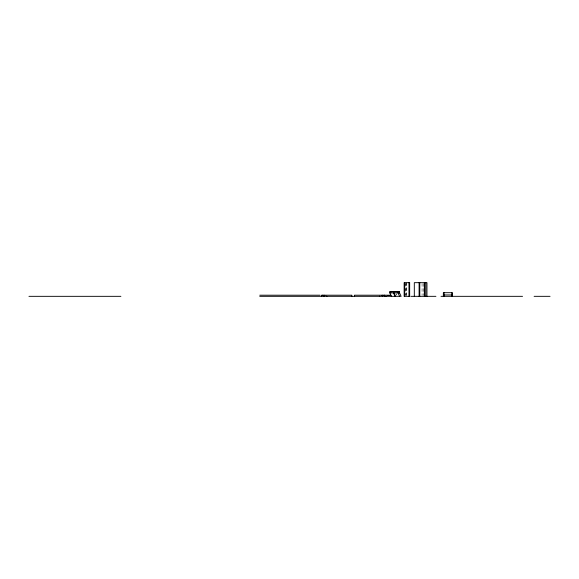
<?xml version="1.0" encoding="UTF-8"?>
<svg xmlns="http://www.w3.org/2000/svg" width="579" height="579" viewBox="0 0 579 579"><rect width="100%" height="100%" fill="white"/><g stroke="black" fill="none" stroke-linecap="round" stroke-linejoin="round"><path stroke-width="0.43" stroke-dasharray="2.9 2.17" d="M396.282 293.77L396.962 295.268M395.92 294.052L396.181 294.624M423.206 283.522L423.206 295.478M422.062 283.522L422.062 295.478M406.697 282.668L406.697 295.478M406.444 282.668L406.444 295.478M405.561 282.668L405.561 295.478M405.3 283.522L405.3 295.478"/><path stroke-width="0.87" d="M383.378 295.551L384.159 295.196M389.703 295.551L390.492 295.196M379.375 296.332L379.744 296.187M381.409 295.551L382.335 295.196L382.335 296.332M385.708 296.332L386.077 296.187M387.742 295.551L388.668 295.551M391.382 296.332L389.819 292.916L389.819 291.78L390.832 291.396L399.546 291.78L399.546 292.916L401.109 296.332L259.761 296.332M389.819 291.78L399.546 291.78M389.819 292.916L399.546 292.916M443.369 294.964L452.46 294.964M259.761 295.196L320.1 295.196M391.078 295.196L354.442 295.196L354.442 296.332M28.95 296.332L120.895 296.332M410.844 296.332L435.929 296.332M440.995 296.332L522.533 296.332M534.106 296.332L550.05 296.332M395.254 291.541L394.878 291.541M324.877 295.551L323.951 295.196L323.951 296.332M326.542 296.187L326.911 296.332M322.127 295.196L322.908 295.551M397.621 292.062L397.491 291.396M398.012 292.916L399.575 296.332M393.568 292.062L393.438 291.396L393.474 292.916L395.037 296.332M393.829 292.634L395.529 296.332M390.963 292.062L390.832 291.396M452.467 296.332L452.467 292.692L443.369 292.692L443.355 296.332M451.786 292.692L451.786 296.332M444.042 292.692L444.042 296.332M426.955 296.332L426.955 282.668L414.311 282.668L414.311 296.332M425.818 282.668L425.818 296.332M424.682 282.668L424.682 296.332M424.342 282.668L424.342 296.332M419.789 282.668L419.789 296.332M419.102 282.668L419.102 296.332M408.977 282.668L408.977 296.332M404.417 282.668L404.417 296.332M384.615 295.196L384.615 296.332M351.851 296.332L351.851 295.196L321.671 295.196L321.671 296.332M409.657 282.668L404.164 282.668L404.164 296.332L409.657 296.332L409.657 282.668"/></g></svg>
